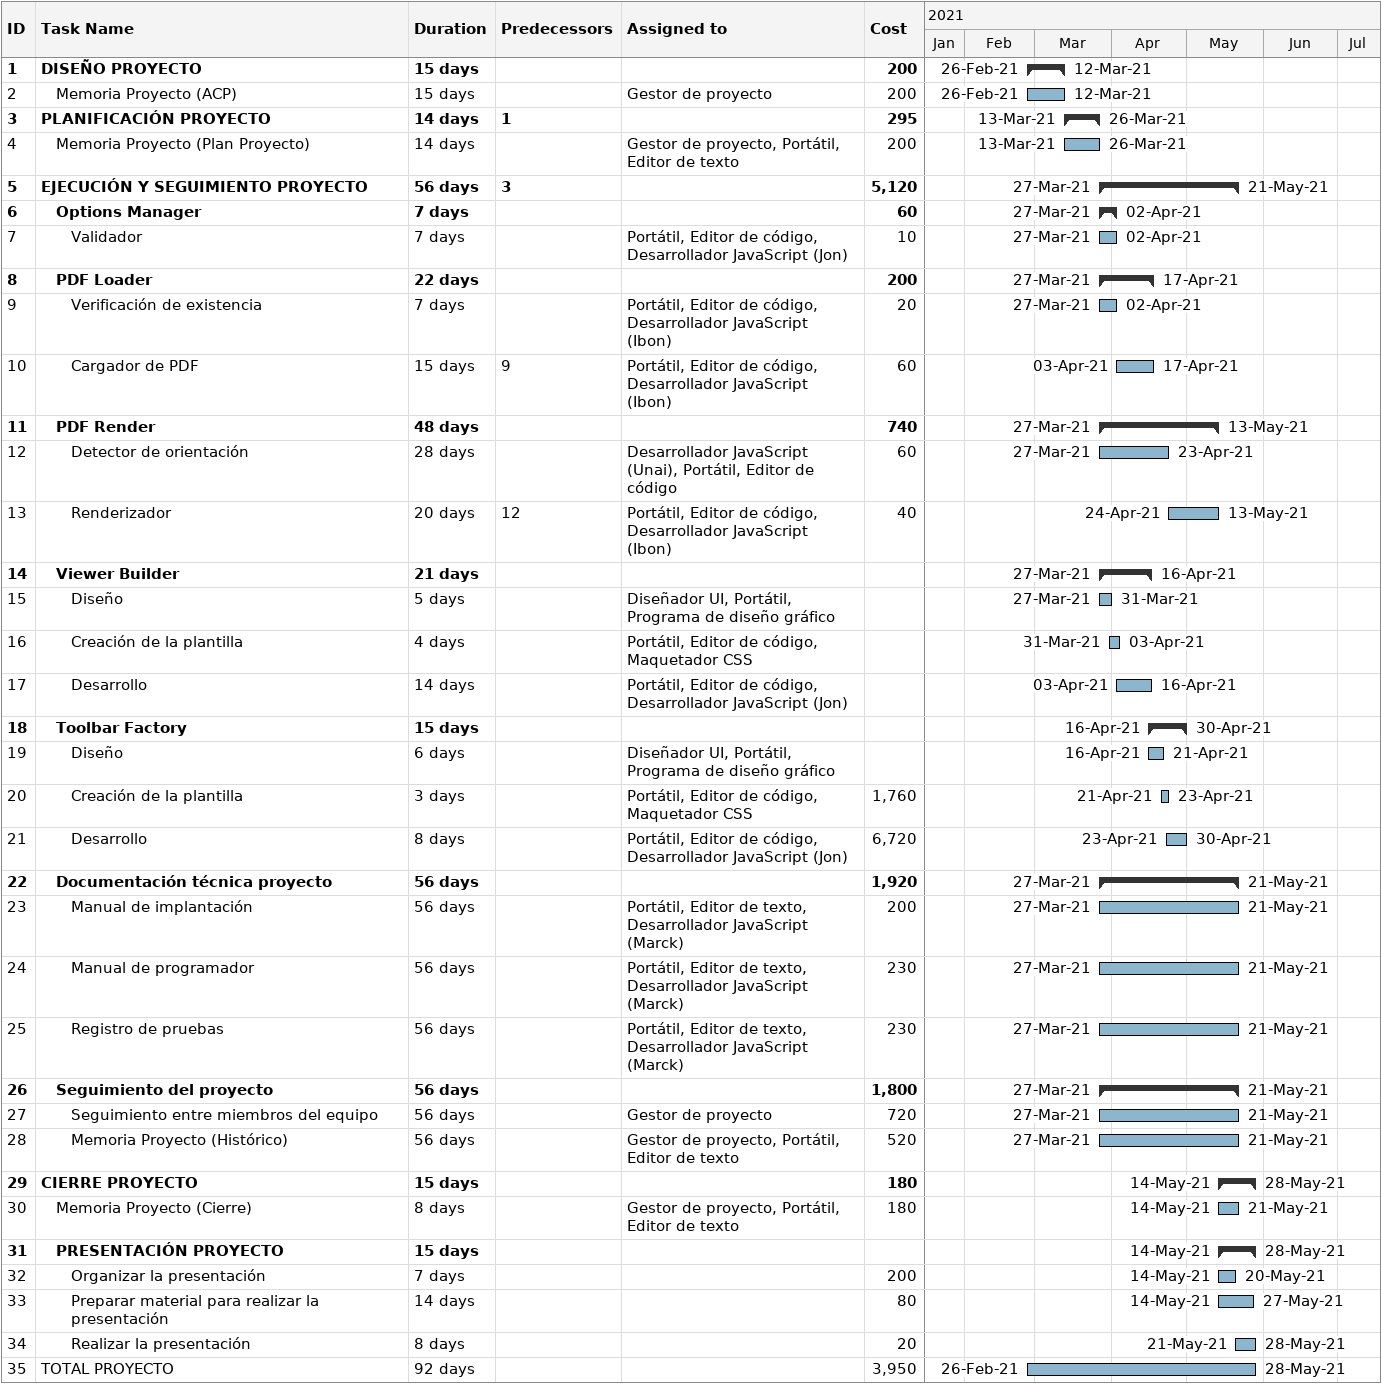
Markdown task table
| ID | Level | Task | Duration | Start | Finish | Predecessors | Resources | Cost |
|---|---|---|---|---|---|---|---|---|
| 1 | 1 | **DISEÑO PROYECTO** | 15d | 2021-02-26 | 2021-03-12 |  |  | 200 |
| 2 | 2 | Memoria Proyecto (ACP) | 15d | 2021-02-26 | 2021-03-12 |  | Gestor de proyecto | 200 |
| 3 | 1 | **PLANIFICACIÓN PROYECTO** | 14d | 2021-03-13 | 2021-03-26 | 1 |  | 295 |
| 4 | 2 | Memoria Proyecto (Plan Proyecto) | 14d | 2021-03-13 | 2021-03-26 |  | Gestor de proyecto, Portátil, Editor de texto | 200 |
| 5 | 1 | **EJECUCIÓN Y SEGUIMIENTO PROYECTO** | 56d | 2021-03-27 | 2021-05-21 | 3 |  | 5120 |
| 6 | 2 | **Options Manager** | 7d | 2021-03-27 | 2021-04-02 |  |  | 60 |
| 7 | 3 | Validador | 7d | 2021-03-27 | 2021-04-02 |  | Portátil, Editor de código, Desarrollador JavaScript (Jon) | 10 |
| 8 | 2 | **PDF Loader** | 22d | 2021-03-27 | 2021-04-17 |  |  | 200 |
| 9 | 3 | Verificación de existencia | 7d | 2021-03-27 | 2021-04-02 |  | Portátil, Editor de código, Desarrollador JavaScript (Ibon) | 20 |
| 10 | 3 | Cargador de PDF | 15d | 2021-04-03 | 2021-04-17 | 9 | Portátil, Editor de código, Desarrollador JavaScript (Ibon) | 60 |
| 11 | 2 | **PDF Render** | 48d | 2021-03-27 | 2021-05-13 |  |  | 740 |
| 12 | 3 | Detector de orientación | 28d | 2021-03-27 | 2021-04-23 |  | Desarrollador JavaScript (Unai), Portátil, Editor de código | 60 |
| 13 | 3 | Renderizador | 20d | 2021-04-24 | 2021-05-13 | 12 | Portátil, Editor de código, Desarrollador JavaScript (Ibon) | 40 |
| 14 | 2 | **Viewer Builder** | 21d | 2021-03-27 | 2021-04-16 |  |  |  |
| 15 | 3 | Diseño | 5d | 2021-03-27 | 2021-03-31 |  | Diseñador UI, Portátil, Programa de diseño gráfico |  |
| 16 | 3 | Creación de la plantilla | 4d | 2021-03-31 | 2021-04-03 |  | Portátil, Editor de código, Maquetador CSS |  |
| 17 | 3 | Desarrollo | 14d | 2021-04-03 | 2021-04-16 |  | Portátil, Editor de código, Desarrollador JavaScript (Jon) |  |
| 18 | 2 | **Toolbar Factory** | 15d | 2021-04-16 | 2021-04-30 |  |  |  |
| 19 | 3 | Diseño | 6d | 2021-04-16 | 2021-04-21 |  | Diseñador UI, Portátil, Programa de diseño gráfico |  |
| 20 | 3 | Creación de la plantilla | 3d | 2021-04-21 | 2021-04-23 |  | Portátil, Editor de código, Maquetador CSS | 1760 |
| 21 | 3 | Desarrollo | 8d | 2021-04-23 | 2021-04-30 |  | Portátil, Editor de código, Desarrollador JavaScript (Jon) | 6720 |
| 22 | 2 | **Documentación técnica proyecto** | 56d | 2021-03-27 | 2021-05-21 |  |  | 1920 |
| 23 | 3 | Manual de implantación | 56d | 2021-03-27 | 2021-05-21 |  | Portátil, Editor de texto, Desarrollador JavaScript (Marck) | 200 |
| 24 | 3 | Manual de programador | 56d | 2021-03-27 | 2021-05-21 |  | Portátil, Editor de texto, Desarrollador JavaScript (Marck) | 230 |
| 25 | 3 | Registro de pruebas | 56d | 2021-03-27 | 2021-05-21 |  | Portátil, Editor de texto, Desarrollador JavaScript (Marck) | 230 |
| 26 | 2 | **Seguimiento del proyecto** | 56d | 2021-03-27 | 2021-05-21 |  |  | 1800 |
| 27 | 3 | Seguimiento entre miembros del equipo | 56d | 2021-03-27 | 2021-05-21 |  | Gestor de proyecto | 720 |
| 28 | 3 | Memoria Proyecto (Histórico) | 56d | 2021-03-27 | 2021-05-21 |  | Gestor de proyecto, Portátil, Editor de texto | 520 |
| 29 | 1 | **CIERRE PROYECTO** | 15d | 2021-05-14 | 2021-05-28 |  |  | 180 |
| 30 | 2 | Memoria Proyecto (Cierre) | 8d | 2021-05-14 | 2021-05-21 |  | Gestor de proyecto, Portátil, Editor de texto | 180 |
| 31 | 2 | **PRESENTACIÓN PROYECTO** | 15d | 2021-05-14 | 2021-05-28 |  |  |  |
| 32 | 3 | Organizar la presentación | 7d | 2021-05-14 | 2021-05-20 |  |  | 200 |
| 33 | 3 | Preparar material para realizar la presentación | 14d | 2021-05-14 | 2021-05-27 |  |  | 80 |
| 34 | 3 | Realizar la presentación | 8d | 2021-05-21 | 2021-05-28 |  |  | 20 |
| 35 | 1 | TOTAL PROYECTO | 92d | 2021-02-26 | 2021-05-28 |  |  | 3950 |
